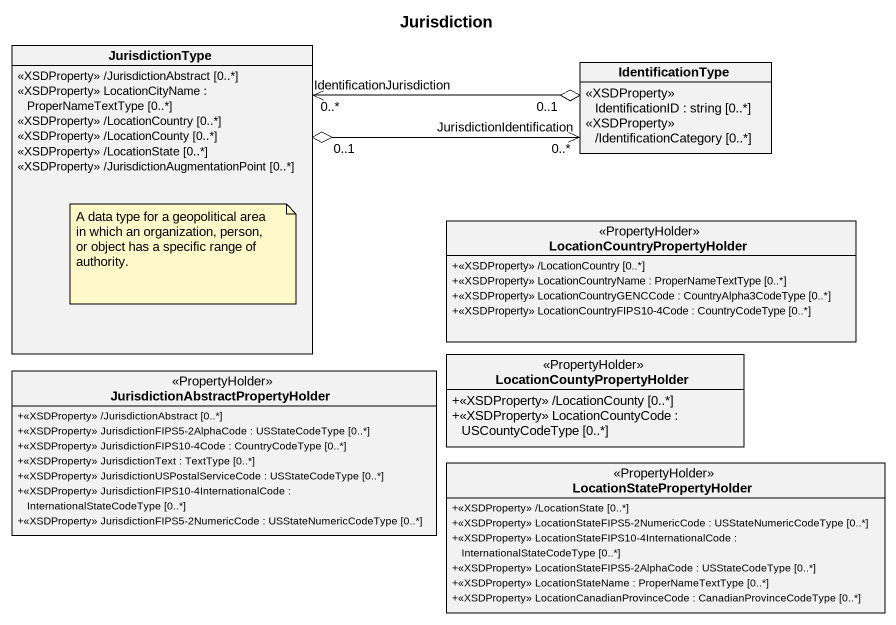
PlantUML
@startuml
title Jurisdiction
hide circle
hide empty members
skinparam classAttributeIconSize 0
class JurisdictionType {
  <<XSDProperty>> /JurisdictionAbstract [0..*]
  <<XSDProperty>> LocationCityName : ProperNameTextType [0..*]
  <<XSDProperty>> /LocationCountry [0..*]
  <<XSDProperty>> /LocationCounty [0..*]
  <<XSDProperty>> /LocationState [0..*]
  <<XSDProperty>> /JurisdictionAugmentationPoint [0..*]
}
class IdentificationType {
  <<XSDProperty>> IdentificationID : string [0..*]
  <<XSDProperty>> /IdentificationCategory [0..*]
}
class "LocationCountryPropertyHolder" as LocationCountryPropertyHolde <<PropertyHolder>> {
  +<<XSDProperty>> /LocationCountry [0..*]
  +<<XSDProperty>> LocationCountryName : ProperNameTextType [0..*]
  +<<XSDProperty>> LocationCountryGENCCode : CountryAlpha3CodeType [0..*]
  +<<XSDProperty>> LocationCountryFIPS10-4Code : CountryCodeType [0..*]
}
class LocationCountyPropertyHolder <<PropertyHolder>> {
  +<<XSDProperty>> /LocationCounty [0..*]
  +<<XSDProperty>> LocationCountyCode : USCountyCodeType [0..*]
}
class "JurisdictionAbstractPropertyHolder" as JurisdictionAbstractProperty <<PropertyHolder>> {
  +<<XSDProperty>> /JurisdictionAbstract [0..*]
  +<<XSDProperty>> JurisdictionFIPS5-2AlphaCode : USStateCodeType [0..*]
  +<<XSDProperty>> JurisdictionFIPS10-4Code : CountryCodeType [0..*]
  +<<XSDProperty>> JurisdictionText : TextType [0..*]
  +<<XSDProperty>> JurisdictionUSPostalServiceCode : USStateCodeType [0..*]
  +<<XSDProperty>> JurisdictionFIPS10-4InternationalCode : InternationalStateCodeType [0..*]
  +<<XSDProperty>> JurisdictionFIPS5-2NumericCode : USStateNumericCodeType [0..*]
}
class LocationStatePropertyHolder <<PropertyHolder>> {
  +<<XSDProperty>> /LocationState [0..*]
  +<<XSDProperty>> LocationStateFIPS5-2NumericCode : USStateNumericCodeType [0..*]
  +<<XSDProperty>> LocationStateFIPS10-4InternationalCode : InternationalStateCodeType [0..*]
  +<<XSDProperty>> LocationStateFIPS5-2AlphaCode : USStateCodeType [0..*]
  +<<XSDProperty>> LocationStateName : ProperNameTextType [0..*]
  +<<XSDProperty>> LocationCanadianProvinceCode : CanadianProvinceCodeType [0..*]
}
JurisdictionType "0..1" o-right-> "JurisdictionIdentification\n0..*" IdentificationType
IdentificationType "0..1" o-left-> "IdentificationJurisdiction\n0..*" JurisdictionType
note bottom of JurisdictionType : A data type for a geopolitical area in which an organization, person, or object has a specific range of authority.
@enduml
